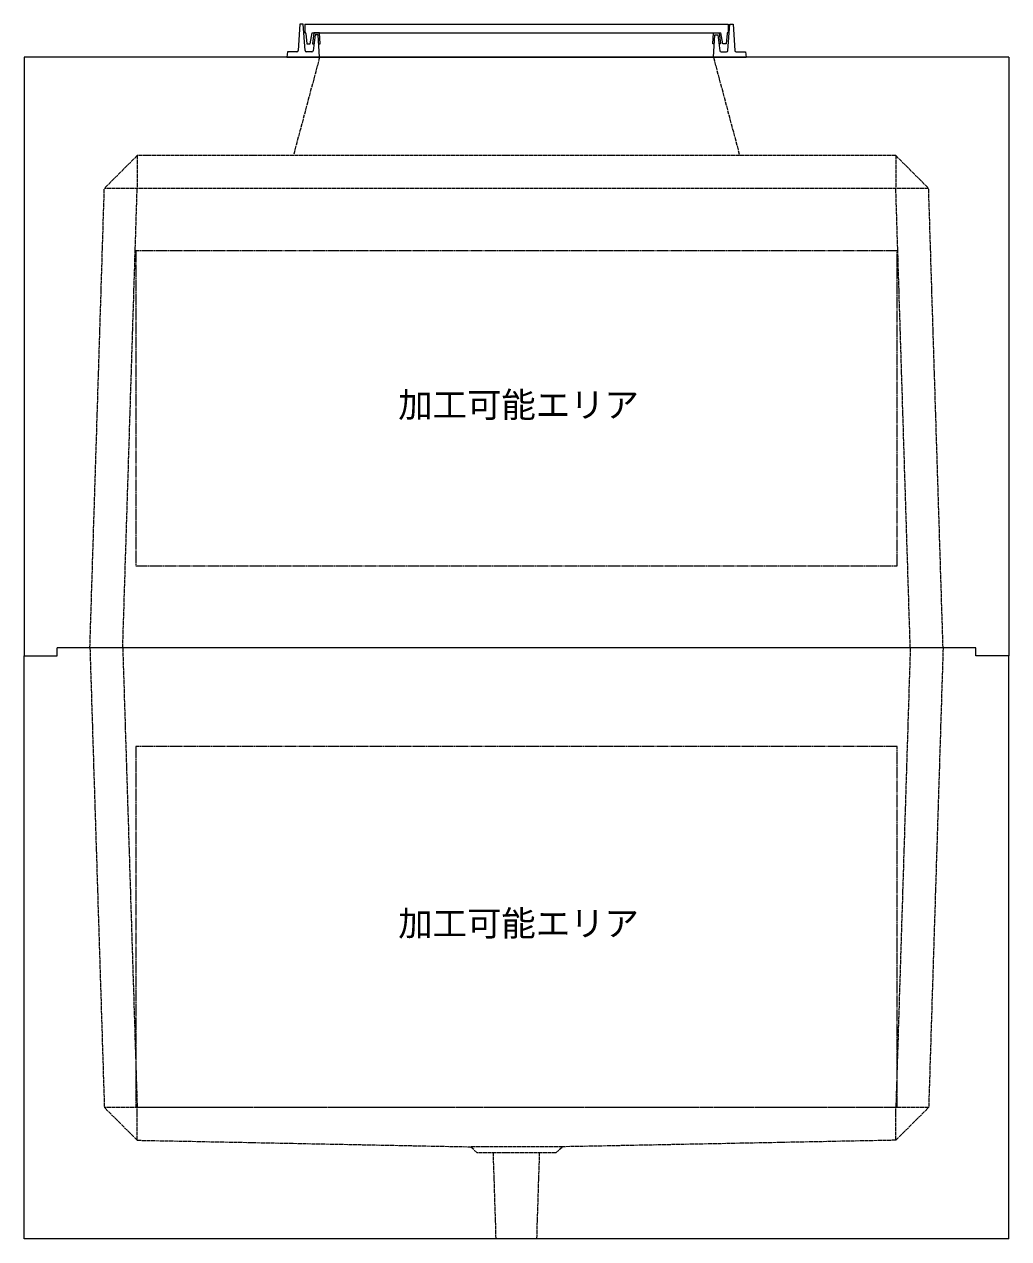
# Model space of a CAD drawing. Units: millimetres, scale not verified. Extents: x -5940 to 5940, y -4200 to 4200.
# Drawn here: x -810 to 690, y -2100 to -250 of the extents above; entities that cross this region are included whole.
import ezdxf
from ezdxf.enums import TextEntityAlignment as Align

# ---------------------------------------------------------------- set-up
doc = ezdxf.new("R2010")
doc.units = ezdxf.units.MM
doc.header["$LTSCALE"] = 20
doc.linetypes.add('LONG_DASHED1', pattern=[7, 6, -1])
doc.linetypes.add('LONG_DOUBLE_CHAIN', pattern=[21.8, 18, -1, 0.6, -0.6, 0.6, -1])
for name, color, linetype, lineweight in [('0-5_D-STR-STR5', 1, 'LONG_DOUBLE_CHAIN', 9), ('0-8_D-STR', 7, 'LONG_DASHED1', 9), ('0-A_D-STR-STR4', 134, 'Continuous', 9)]:
    doc.layers.add(name, color=color, linetype=linetype, lineweight=lineweight)
doc.styles.add('ＭＳ ゴシック', font='')
doc.styles.get('ＭＳ ゴシック').set_extended_font_data('MS Gothic')

# ---------------------------------------------------------------- blocks, each defined once
blk = doc.blocks.new('A$C621E4EC6')
at = {"layer": '0-5_D-STR-STR5'}
for q in [(11600, -3000), (-11600, -14000)]:
    blk.add_line((11600, -14000), q, dxfattribs=at)
blk.add_lwpolyline([(11600, -3000), (-11600, -3000), (-11600, -14000)], dxfattribs=at)
at = {"layer": '0-8_D-STR', "linetype": 'Continuous'}
for p, q in [((14000, 0), (-14000, 0)), ((15000, -18000), (-15000, -18000))]:
    blk.add_line(p, q, dxfattribs=at)
at = {"layer": '0-8_D-STR'}
for p, q in [((-13000, 0), (-12560, -14000)), ((-12000, 0), (-11560, -14000)), ((12000, 0), (11560, -14000)), ((13000, 0), (12560, -14000)), ((-11560, -15000), (-12560, -14000)), ((12560, -14000), (-12560, -14000)), ((-11560, -15000), (-11560, -14000)), ((11560, -15000), (12560, -14000)), ((11560, -15000), (11560, -14000)), ((-11560, -15000), (-1400, -15200)), ((11560, -15000), (1400, -15200)), ((1400, -15200), (-1400, -15200)), ((-1200, -15380), (-1400, -15200)), ((1200, -15380), (-1200, -15380)), ((-621, -18000), (-705, -15380)), ((621, -18000), (705, -15380)), ((1200, -15380), (1400, -15200))]:
    blk.add_line(p, q, dxfattribs=at)
at = {"layer": '0-8_D-STR', "linetype": 'Continuous'}
for points in [[(-15000, -18000), (-15000, -240), (-14000, -240), (-14000, 0)], [(15000, -18000), (15000, -240), (14000, -240), (14000, 0)]]:
    blk.add_lwpolyline(points, dxfattribs=at)
blk = doc.blocks.new('A$C5FFC506B')
at = {"layer": '0-5_D-STR-STR5'}
blk.add_lwpolyline([(11600, 12100), (-11600, 12100), (-11600, 2500), (11600, 2500)], close=True, dxfattribs=at)
at = {"layer": '0-8_D-STR', "linetype": 'Continuous'}
for p, q in [((15000, 18000), (-15000, 18000)), ((15000, 18000), (15000, -240)), ((14000, 0), (-14000, 0))]:
    blk.add_line(p, q, dxfattribs=at)
at = {"layer": '0-8_D-STR'}
for p, q in [((-6000, 18000), (-6800, 15000)), ((6000, 18000), (6800, 15000)), ((-11560, 15000), (-12560, 14000)), ((11560, 15000), (-11560, 15000)), ((-11560, 15000), (-11560, 14000)), ((11560, 15000), (12560, 14000)), ((11560, 15000), (11560, 14000)), ((-13000, 0), (-12560, 14000)), ((12560, 14000), (-12560, 14000)), ((-12000, 0), (-11560, 14000)), ((12000, 0), (11560, 14000)), ((13000, 0), (12560, 14000))]:
    blk.add_line(p, q, dxfattribs=at)
at = {"layer": '0-8_D-STR', "linetype": 'Continuous'}
for points in [[(-15000, 18000), (-15000, -240), (-14000, -240), (-14000, 0)], [(15000, -240), (14000, -240), (14000, 0)]]:
    blk.add_lwpolyline(points, dxfattribs=at)
blk = doc.blocks.new('A$C284D0AE2')
at = {"layer": '0-A_D-STR-STR4'}
for p, q in [((-6600, 1000), (-6655.6, 197.2)), ((-6500, 1000), (-6600, 1000)), ((-6442.7, 197.2), (-6500, 1000)), ((-6450, 1000), (-6450, 740)), ((-6450, 740), (-6438.3, 740)), ((-6290, 400), (-6230, 740)), ((-6230, 740), (6230, 740)), ((-6180, 740), (-6212.4, 401.3)), ((-6000, 740), (-6180, 740)), ((-5983.5, 401.3), (-6000, 740)), ((6000, 740), (6180, 740)), ((6180, 740), (6212.4, 401.3)), ((-6418.4, 721.8), (-6390, 400)), ((-6390, 400), (-6290, 400)), ((-6212.4, 401.3), (-6172.2, 401.3)), ((-6140, 680), (-6195.9, 195.4)), ((-6040, 680), (-6140, 680)), ((-6000, 0), (-6040, 680)), ((-6023.6, 401.3), (-5983.5, 401.3)), ((6212.4, 401.3), (6172.2, 401.3)), ((-6980, 160), (-7000, 0)), ((-7000, 0), (7000, 0)), ((-6695.5, 160), (-6980, 160)), ((-6235.7, 160), (-6402.8, 160)), ((6235.7, 160), (6402.8, 160)), ((6695.5, 160), (6980, 160)), ((6980, 160), (7000, 0))]:
    blk.add_line(p, q, dxfattribs=at)
for points in [[(-6450, 1000), (6450, 1000), (6450, 740), (6438.3, 740)], [(6023.6, 401.3), (5983.5, 401.3), (6000, 740)], [(6418.4, 721.8), (6390, 400), (6290, 400), (6230, 740)], [(6442.7, 197.2), (6500, 1000), (6600, 1000), (6655.6, 197.2)], [(6000, 0), (6040, 680), (6140, 680), (6195.9, 195.4)]]:
    blk.add_lwpolyline(points, dxfattribs=at)
for centre, radius, start, end in [((-6438.3, 720), 20, 5.04245, 90), ((6438.3, 720), 20, 90, 174.95755), ((-6695.5, 200), 40, 270, 356.0372), ((-6402.8, 200), 40, 184.08562, 270), ((-6235.7, 200), 40, 270, 353.41806), ((6235.7, 200), 40, 186.58194, 270), ((6402.8, 200), 40, 270, 355.91438), ((6695.5, 200), 40, 183.9628, 270)]:
    blk.add_arc(centre, radius, start, end, dxfattribs=at)

msp = doc.modelspace()

# ---------------------------------------------------------------- block references
at = {"layer": '0-8_D-STR', "xscale": 0.05, "yscale": 0.05}
for name in ['A$C5FFC506B', 'A$C621E4EC6']:
    msp.add_blockref(name, (-60, -1200), dxfattribs=at)
at = {"layer": '0-A_D-STR-STR4', "xscale": 0.05, "yscale": 0.05}
msp.add_blockref('A$C284D0AE2', (-60, -300), dxfattribs=at)

# ---------------------------------------------------------------- texts
at = {"layer": '0-5_D-STR-STR5', "style": 'ＭＳ ゴシック'}
for p in [(-240.29, -860.37), (-240.29, -1650.37)]:
    msp.add_text('加工可能エリア', height=38.42, dxfattribs=at).set_placement(p, align=Align.BOTTOM_LEFT)

doc.saveas('drawing.dxf')
